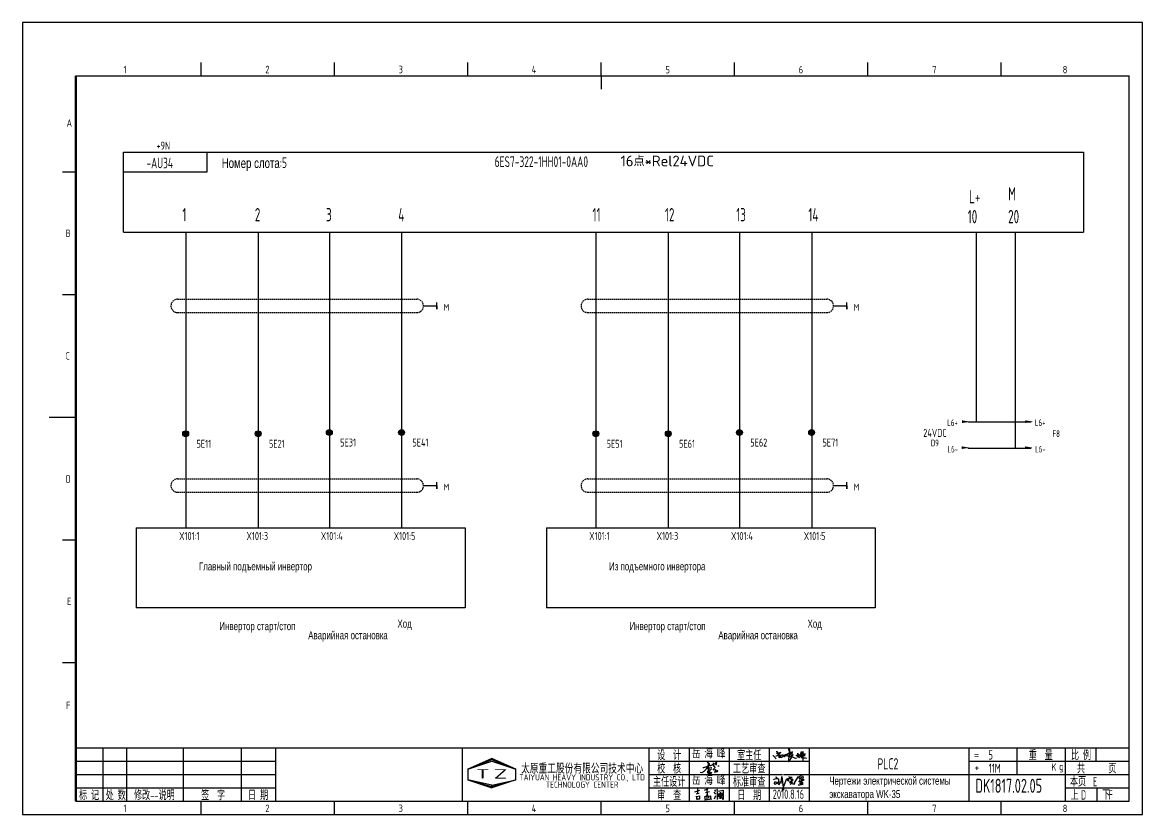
# Model space of a CAD drawing. Extents: x -2005 to 7010, y -1792 to 2924.
# Drawn here: x 2058.1 to 2478.1, y -493.9 to -196.9 of the extents above; entities that cross this region are included whole.
import ezdxf
from ezdxf.enums import TextEntityAlignment as Align

# ---------------------------------------------------------------- set-up
doc = ezdxf.new("R2010")
doc.units = 0
doc.header["$LTSCALE"] = 2
doc.linetypes.add('DASHED2', pattern=[0.375, 0.25, -0.125])
doc.linetypes.add('DIVIDE', pattern=[1.25, 0.5, -0.25, 0, -0.25, 0, -0.25])
doc.layers.get('0').update_dxf_attribs({"linetype": 'CONTINUOUS'})
for name, color, linetype in [('01', 7, 'CONTINUOUS'), ('11', 3, 'CONTINUOUS'), ('CONTINUOUS', 7, 'CONTINUOUS'), ('DASHED', 2, 'DASHED2'), ('DIVIDE', 1, 'DIVIDE')]:
    doc.layers.add(name, color=color, linetype=linetype)
doc.styles.add('ROMAN', font='ROMANC.shx', dxfattribs={"width": 0.7, "height": 0.7})
doc.styles.add('ROMANS', font='romans', dxfattribs={"width": 0.67, "bigfont": 'hzlib'})
doc.styles.get("Standard").update_dxf_attribs({"font": 'isocp.shx', "width": 0.707, "bigfont": 'dfst.shx'})

# ---------------------------------------------------------------- blocks, each defined once
blk = doc.blocks.new('A$C5BE500A0')
for p, q in [((64.4, 48.9), (64.5, 51.6)), ((65.3, 44.3), (64.4, 48.9)), ((64.5, 51.6), (65.9, 52.2)), ((67.1, 48.5), (64.5, 17.9)), ((65.9, 52.2), (66.5, 51.5)), ((66.5, 51.5), (67.1, 48.5)), ((0, 24.1), (1.5, 23.9)), ((1.5, 23.9), (12.6, 10.8)), ((11.6, 21), (13.8, 22.8)), ((13.8, 22.8), (17.9, 23.5)), ((15.3, 41.2), (22.2, 26.1)), ((15.3, 40.1), (15.3, 41.2)), ((15.4, 37.7), (15.3, 40.1)), ((15.4, 32.4), (21, 34.6)), ((15.5, 31.8), (15.4, 32.4)), ((19.1, 30.1), (15.5, 31.8)), ((17.9, 23.5), (26, 24.9)), ((22.2, 26.1), (19.1, 30.1)), ((21, 34.6), (24.5, 35.1)), ((22.6, 18.1), (23.6, 19.3)), ((23.7, 17.3), (22.6, 18.1)), ((23.3, 27.9), (23.1, 27.8)), ((25.3, 29.5), (23.3, 27.9)), ((23.6, 19.3), (25.8, 19.9)), ((24.5, 35.1), (28.2, 35.6)), ((26.1, 16.2), (24.9, 15)), ((26.8, 30.7), (25.3, 29.5)), ((25.8, 19.9), (29.2, 20.8)), ((26, 24.9), (36.8, 26.1)), ((28.4, 20), (26.1, 16.2)), ((29.4, 34), (26.8, 30.7)), ((28.2, 35.6), (30.2, 36.8)), ((29.4, 15.2), (28.2, 15.7)), ((29.5, 22.1), (28.4, 20)), ((29.2, 20.8), (33, 21.4)), ((30.2, 38), (29.4, 34)), ((32.4, 15.1), (29.4, 15.2)), ((30.2, 22.7), (29.5, 22.1)), ((30.2, 36.8), (30.2, 38)), ((31.6, 22.6), (30.2, 22.7)), ((32.8, 22.1), (31.6, 22.6)), ((35, 16.2), (32.4, 15.1)), ((33, 21.4), (32.8, 22.1)), ((37.6, 17.7), (35, 16.2)), ((36.8, 26.1), (40.9, 26)), ((39.7, 20.3), (37.6, 17.7)), ((40.8, 21.6), (39.7, 20.3)), ((40.2, 22.8), (44.3, 25.4)), ((41.7, 24.4), (40.8, 21.6)), ((40.9, 26), (41.7, 24.4)), ((44.3, 25.4), (50.6, 27.7)), ((44.7, 18.7), (49.1, 22.6)), ((49.1, 22.6), (54.4, 27.2)), ((50.6, 27.7), (56.2, 29.3)), ((54.4, 27.2), (59.1, 30.4)), ((56.8, 20.6), (55.9, 19.6)), ((56.2, 29.3), (60.8, 29.6)), ((56.7, 31.7), (57.4, 29.6)), ((57.6, 25), (56.8, 20.6)), ((57.4, 29.6), (57.6, 25)), ((59.1, 30.4), (64.7, 33.7)), ((60.8, 29.6), (62.2, 29.2)), ((66.6, 21), (62.5, 20.6)), ((62.5, 20.6), (75.7, 18.4)), ((64.5, 17.9), (63.3, 8.5)), ((63.3, 8.5), (63.5, 0.1)), ((63.5, 0.1), (64.3, 0)), ((64.3, 0), (67.5, 2.5)), ((64.7, 33.7), (72, 37.3)), ((67.5, 39.5), (65.3, 44.3)), ((69.8, 21.4), (66.6, 21)), ((70.3, 36.3), (67.5, 39.5)), ((67.5, 2.5), (73.8, 13.7)), ((68.3, 28.6), (72.6, 29.4)), ((69.3, 29), (68.3, 28.6)), ((72, 30.5), (69.3, 29)), ((69.9, 34.1), (69.7, 33.3)), ((69.7, 33.3), (71.9, 33.6)), ((76.7, 24.1), (69.8, 21.4)), ((74.6, 36.5), (69.9, 34.1)), ((73.8, 32.8), (70.3, 36.3)), ((71.9, 33.6), (75.3, 34.2)), ((72, 37.3), (77.8, 39)), ((74.8, 31.8), (72, 30.5)), ((72.6, 29.4), (78.2, 30.4)), ((77.7, 30.8), (73.8, 32.8)), ((73.8, 13.7), (77.7, 20)), ((79.7, 39.2), (74.6, 36.5)), ((76.7, 32.6), (74.8, 31.8)), ((75.3, 34.2), (77, 34.5)), ((75.7, 18.4), (81.9, 16.6)), ((77.7, 33.5), (76.7, 32.6)), ((79.9, 25.4), (76.7, 24.1)), ((77, 34.5), (78, 34.1)), ((78, 34.1), (77.7, 33.5)), ((80.1, 30.5), (77.7, 30.8)), ((77.7, 20), (81.2, 25.6)), ((77.8, 39), (79.7, 39.2)), ((78.2, 30.4), (80.1, 30.5)), ((82.1, 26.9), (79.9, 25.4)), ((81.2, 25.6), (82.1, 26.9)), ((81.9, 16.6), (87.3, 14.8)), ((87.3, 14.8), (91.3, 12.9)), ((91.3, 12.9), (94.8, 12.6)), ((94.5, 25.2), (94.9, 23.9)), ((94.8, 12.6), (95.8, 12.8)), ((94.9, 23.9), (95.3, 23)), ((95.3, 23), (95.8, 22.8)), ((95.8, 22.8), (97, 23.3)), ((97, 23.3), (97.8, 25.3)), ((98.5, 23.8), (97.4, 25.9)), ((97.8, 25.3), (100.8, 27)), ((101.1, 23.3), (98.5, 23.8)), ((99, 31.4), (100.1, 32)), ((100.7, 21.1), (99.2, 17.4)), ((99.2, 17.4), (101.9, 20.9)), ((100.1, 32), (101.1, 31.6)), ((102.1, 27.7), (100.7, 21.1)), ((100.8, 27), (103.5, 26.5)), ((101.1, 31.6), (102.1, 30.6)), ((103.3, 23.7), (101.1, 23.3)), ((101.9, 20.9), (103.1, 21.8)), ((102.1, 30.6), (102.1, 27.7)), ((103.1, 21.8), (103.7, 20.1)), ((104.7, 23.9), (103.3, 23.7)), ((103.5, 26.5), (104.5, 25.2)), ((103.7, 20.1), (103.9, 18.5)), ((103.9, 18.5), (105, 16.1)), ((104.2, 28.7), (108.3, 26.3)), ((104.5, 25.2), (104.7, 23.9)), ((105, 16.1), (106.4, 15.7)), ((106.4, 15.7), (107.7, 17.3)), ((107.7, 17.3), (110.9, 22.6)), ((108.3, 26.3), (115.7, 20.2)), ((110.9, 22.6), (113.3, 30.9)), ((111.7, 21.6), (125.7, 23.5)), ((115.4, 22.1), (111.7, 21.6)), ((112.9, 30.9), (112.3, 30.9)), ((117.4, 32.7), (112.9, 30.9)), ((112.9, 26.9), (127.4, 26.5)), ((124.7, 26.6), (112.9, 26.9)), ((113.3, 30.9), (114.4, 35)), ((113.4, 15.2), (124.8, 14.7)), ((114.4, 35), (115.4, 38.4)), ((115.4, 38.4), (118.1, 38.8)), ((122.5, 23.3), (115.4, 22.1)), ((115.7, 20.2), (118.5, 18.9)), ((116.7, 30.8), (120.9, 31.8)), ((122.1, 34.8), (117.4, 32.7)), ((118.1, 38.8), (123.3, 38.3)), ((118.5, 18.9), (120.8, 19.6)), ((120.8, 19.6), (121.1, 20.7)), ((120.9, 31.8), (124.1, 32)), ((121.7, 31.5), (122.2, 1.9)), ((123, 28.1), (121.7, 31.5)), ((124.7, 36.8), (122.1, 34.8)), ((126.4, 24.6), (122.5, 23.3)), ((128.2, 25.5), (123, 28.1)), ((123.3, 38.3), (124.7, 36.8)), ((124.1, 32), (129.1, 31.3)), ((128.1, 26.7), (124.7, 26.6)), ((124.8, 14.7), (132, 14.1)), ((125.7, 23.5), (130.1, 23.8)), ((127.4, 26.5), (126.4, 24.6)), ((130.2, 28.3), (128.1, 26.7)), ((130.5, 24.3), (128.2, 25.5)), ((129.1, 31.3), (130.7, 30.3)), ((130.1, 23.8), (130.5, 24.3)), ((130.7, 30.3), (130.2, 28.3)), ((132, 14.1), (137.3, 13.6))]:
    blk.add_line(p, q)
blk = doc.blocks.new('lf')
for points in [[(409.4, 317.6), (411.9, 317.6), (420.7, 320.5), (429.4, 326.1), (429, 328.4), (426.7, 330.1), (424.2, 331.3), (423.4, 332.6), (424.4, 333.4), (425, 330.7), (425, 327.4), (425, 324.7), (424.8, 321.8), (424.8, 320.3), (424.8, 318.7), (425, 314.7), (425, 313), (424.8, 313)], [(432.1, 320.3), (430.6, 321.6), (450.9, 331.7), (450.9, 332.2)], [(439.5, 330.9), (440, 324.5), (442, 320.7)], [(446.2, 333.8), (448.1, 330.5), (448.1, 326.7), (446.6, 323.8)], [(421.5, 320.1), (421.3, 317.6), (420, 315.1), (418.6, 312.6), (416.7, 310.5), (414.9, 308.5), (411.9, 305.6), (410.1, 304.1), (408, 302.6), (406.1, 302), (403.6, 302.6), (403.6, 303.5), (403.9, 303.5)], [(421.3, 316.2), (424.8, 315.9), (427.1, 316), (429.8, 316), (434.8, 316.8), (436, 316.8)], [(421.9, 314.1), (423.8, 314.1), (425.4, 313.7), (426, 313), (426.9, 312), (427.1, 312), (426.5, 310.5), (426.1, 309.5), (424.2, 306.6), (423.1, 305.4), (422.1, 304.5), (423.2, 303.3), (427.3, 303.1), (429.8, 303.1), (432.3, 302.9), (435.4, 302.7), (433.1, 299.9), (424.6, 299.5), (424, 300.4), (425.6, 303.3), (434.3, 313.5)], [(441.8, 320.7), (443.7, 320.1), (444.9, 317.6), (443.1, 315.5), (439.7, 311.8), (439.8, 310.6), (445.4, 311.2), (447, 310.3), (445.6, 307.4), (453.6, 308), (450.3, 304.7), (447, 303.3), (443.7, 303.1), (442.9, 303.7)], [(453.4, 322.4), (454.9, 322.2), (455.7, 321.8), (456.1, 321.6), (456.3, 321.4)]]:
    blk.add_lwpolyline(points)

msp = doc.modelspace()

# ---------------------------------------------------------------- hatches: boundary and pattern name
at = {"layer": 'CONTINUOUS'}
h = msp.add_hatch(color=1, dxfattribs=at)
edge = h.paths.add_edge_path()
edge.add_arc((2119.28, -351.08), 1.1, 0, 360)
h = msp.add_hatch(color=1, dxfattribs=at)
edge = h.paths.add_edge_path()
edge.add_arc((2146.45, -351.08), 1.1, 0, 360)
h = msp.add_hatch(color=1, dxfattribs=at)
edge = h.paths.add_edge_path()
edge.add_arc((2173.14, -350.59), 1.1, 0, 360)
h = msp.add_hatch(color=1, dxfattribs=at)
edge = h.paths.add_edge_path()
edge.add_arc((2200.2, -350.59), 1.1, 0, 360)
h = msp.add_hatch(color=1, dxfattribs=at)
edge = h.paths.add_edge_path()
edge.add_arc((2273.05, -351.08), 1.1, 0, 360)
h = msp.add_hatch(color=1, dxfattribs=at)
edge = h.paths.add_edge_path()
edge.add_arc((2300.22, -351.08), 1.1, 0, 360)
h = msp.add_hatch(color=1, dxfattribs=at)
edge = h.paths.add_edge_path()
edge.add_arc((2326.9, -350.59), 1.1, 0, 360)
h = msp.add_hatch(color=1, dxfattribs=at)
edge = h.paths.add_edge_path()
edge.add_arc((2353.96, -350.59), 1.1, 0, 360)

# ---------------------------------------------------------------- linework, layer by layer
for p, q in [((2353.05, -478.87), (2413.05, -478.87)), ((2310.19, -485.36), (2312.01, -484.71)), ((2310.71, -486.13), (2311.75, -485.87)), ((2310.71, -486.91), (2310.97, -488.33)), ((2310.84, -487.04), (2311.88, -486.78)), ((2310.97, -485.87), (2310.97, -485.87)), ((2311.2, -484.18), (2311.2, -485.99)), ((2311.88, -486.78), (2311.88, -488.08)), ((2313.75, -484.76), (2314.91, -484.24)), ((2313.75, -484.76), (2313.75, -484.76)), ((2313.82, -487.04), (2314.08, -488.33)), ((2313.95, -487.04), (2316.02, -486.78)), ((2314.14, -485.53), (2315.69, -485.27)), ((2314.91, -486.83), (2314.4, -486.57)), ((2314.91, -484.24), (2314.66, -485.01)), ((2314.66, -485.01), (2314.66, -485.27)), ((2314.66, -485.27), (2314.91, -486.83)), ((2314.73, -487.04), (2314.73, -488.08)), ((2315.24, -486.91), (2315.24, -487.69)), ((2316.02, -486.78), (2316.02, -488.2)), ((2317.33, -485.47), (2317.88, -486.2)), ((2317.51, -484.53), (2317.88, -485.17)), ((2317.51, -488.01), (2318.03, -486.68)), ((2318.33, -484.32), (2318.7, -484.95)), ((2318.57, -485.26), (2318.57, -488.26)), ((2318.88, -486.41), (2318.91, -487.11)), ((2320.58, -486.2), (2318.91, -486.53)), ((2318.91, -487.11), (2320.7, -486.8)), ((2318.94, -486.04), (2320.36, -485.74)), ((2319.03, -485.11), (2320.73, -484.74)), ((2319.33, -486.71), (2319.52, -486.86)), ((2319.73, -485.41), (2319.82, -488.01)), ((2320.15, -486.53), (2319.97, -486.86)), ((2320.7, -486.8), (2320.58, -486.2)), ((2320.73, -484.74), (2320.76, -484.74)), ((2320.76, -484.74), (2320.76, -488.2)), ((2311.88, -488.08), (2310.84, -488.08)), ((2313.76, -488.38), (2316.52, -488.02)), ((2319.47, -487.45), (2319.13, -487.96)), ((2320.15, -487.28), (2320.49, -487.62)), ((2320.76, -488.2), (2320.49, -487.89))]:
    msp.add_line(p, q)
msp.add_lwpolyline([(2095.93, -245.51), (2127.18, -245.51), (2127.18, -253.01), (2095.93, -253.01)], close=True)
at = {"layer": 'CONTINUOUS', "color": 3}
for p, q in [((2478.05, -196.87), (2058.05, -196.87)), ((2058.05, -196.87), (2058.05, -493.87)), ((2478.05, -493.87), (2478.05, -196.87)), ((2058.05, -493.87), (2478.05, -493.87))]:
    msp.add_line(p, q, dxfattribs=at)
at = {"layer": 'CONTINUOUS', "linetype": 'Continuous'}
for p, q in [((2125.05, -216.87), (2125.05, -211.87)), ((2175.05, -216.87), (2175.05, -211.87)), ((2225.05, -216.87), (2225.05, -211.87)), ((2325.05, -216.87), (2325.05, -211.87)), ((2375.05, -216.87), (2375.05, -211.87)), ((2425.05, -216.87), (2425.05, -211.87)), ((2073.05, -252.87), (2078.05, -252.87)), ((2073.05, -298.87), (2078.05, -298.87)), ((2068.05, -344.87), (2078.05, -344.87)), ((2073.05, -390.87), (2078.05, -390.87)), ((2073.05, -436.87), (2078.05, -436.87)), ((2078.05, -468.87), (2473.05, -468.87)), ((2088.33, -488.87), (2088.33, -468.87)), ((2097.16, -488.87), (2097.16, -468.87)), ((2118.39, -468.87), (2118.39, -488.87)), ((2140.05, -468.87), (2140.05, -488.87)), ((2153.05, -488.87), (2153.05, -468.87)), ((2223.05, -488.87), (2223.05, -468.87)), ((2293.05, -488.87), (2293.05, -468.87)), ((2308.05, -468.87), (2308.05, -488.87)), ((2323.05, -468.87), (2323.05, -488.87)), ((2338.05, -468.87), (2338.05, -488.87)), ((2353.05, -468.87), (2353.05, -488.87)), ((2413.05, -488.87), (2413.05, -468.87)), ((2430.95, -468.87), (2430.95, -478.87)), ((2449.05, -468.87), (2449.05, -488.87)), ((2078.05, -473.87), (2153.05, -473.87)), ((2234.05, -472.87), (2225.05, -476.87)), ((2234.05, -473.37), (2225.05, -476.87)), ((2225.05, -476.87), (2234.05, -473.87)), ((2243.05, -476.87), (2234.05, -472.87)), ((2243.05, -476.87), (2234.05, -473.37)), ((2234.05, -473.87), (2243.05, -476.87)), ((2293.05, -473.87), (2343.05, -473.87)), ((2343.05, -473.87), (2353.05, -473.87)), ((2343.05, -473.87), (2353.05, -473.87)), ((2413.05, -473.87), (2473.05, -473.87)), ((2225.05, -476.87), (2225.05, -480.87)), ((2243.05, -480.87), (2243.05, -476.87)), ((2078.05, -478.87), (2153.05, -478.87)), ((2225.05, -480.87), (2234.05, -483.87)), ((2234.05, -482.87), (2225.05, -480.87)), ((2225.05, -480.87), (2234.05, -483.37)), ((2234.05, -483.37), (2243.05, -480.87)), ((2243.05, -480.87), (2234.05, -483.87)), ((2234.05, -482.87), (2243.05, -480.87)), ((2234.05, -483.87), (2234.05, -482.87)), ((2234.05, -483.87), (2234.05, -482.87)), ((2293.05, -478.87), (2343.05, -478.87)), ((2343.38, -478.87), (2353.05, -478.87)), ((2413.05, -478.87), (2473.05, -478.87)), ((2078.05, -483.87), (2153.05, -483.87)), ((2293.05, -483.87), (2343.05, -483.87)), ((2343.05, -483.87), (2353.05, -483.87)), ((2449.05, -483.87), (2473.05, -483.87)), ((2125.05, -493.87), (2125.05, -488.87)), ((2175.05, -493.87), (2175.05, -488.87)), ((2225.05, -493.87), (2225.05, -488.87)), ((2325.05, -493.87), (2325.05, -488.87)), ((2375.05, -493.87), (2375.05, -488.87)), ((2425.05, -493.87), (2425.05, -488.87))]:
    msp.add_line(p, q, dxfattribs=at)
at = {"layer": 'CONTINUOUS'}
for p, q in [((2275.05, -216.87), (2275.05, -211.87)), ((2078.05, -216.87), (2473.05, -216.87)), ((2275.05, -216.87), (2275.05, -221.87)), ((2473.05, -488.87), (2473.05, -216.87)), ((2095.93, -245.51), (2455.93, -245.51)), ((2095.93, -275.51), (2095.93, -245.51)), ((2455.93, -245.51), (2455.93, -275.51)), ((2095.93, -275.51), (2455.93, -275.51)), ((2213.43, -304.41), (2213.43, -301.91)), ((2367.19, -304.41), (2367.19, -301.91)), ((2208.43, -303.16), (2213.43, -303.16)), ((2213.43, -303.16), (2213.43, -304.41)), ((2362.19, -303.16), (2367.19, -303.16)), ((2367.19, -303.16), (2367.19, -304.41)), ((2213.43, -371.79), (2213.43, -369.29)), ((2367.19, -371.79), (2367.19, -369.29)), ((2208.43, -370.54), (2213.43, -370.54)), ((2213.43, -370.54), (2213.43, -371.79)), ((2362.19, -370.54), (2367.19, -370.54)), ((2367.19, -370.54), (2367.19, -371.79)), ((2460.55, -468.87), (2460.55, -473.87)), ((2339.71, -480.85), (2339.97, -480.65)), ((2339.71, -480.85), (2339.97, -480.65)), ((2339.71, -480.85), (2339.97, -480.65)), ((2339.71, -480.85), (2339.97, -480.65)), ((2339.97, -480.65), (2340.33, -480.49)), ((2339.97, -480.65), (2340.33, -480.49)), ((2339.97, -480.65), (2340.33, -480.49)), ((2339.97, -480.65), (2340.33, -480.49)), ((2340.07, -482.07), (2340.17, -481.72)), ((2340.07, -482.07), (2340.17, -481.72)), ((2340.07, -482.07), (2340.17, -481.72)), ((2340.07, -482.07), (2340.17, -481.72)), ((2340.07, -482.38), (2340.07, -482.07)), ((2340.07, -482.38), (2340.07, -482.07)), ((2340.07, -482.38), (2340.07, -482.07)), ((2340.07, -482.38), (2340.07, -482.07)), ((2340.33, -482.63), (2340.07, -482.38)), ((2340.33, -482.63), (2340.07, -482.38)), ((2340.33, -482.63), (2340.07, -482.38)), ((2340.33, -482.63), (2340.07, -482.38)), ((2340.17, -481.72), (2340.22, -481.56)), ((2340.17, -481.72), (2340.22, -481.56)), ((2340.17, -481.72), (2340.22, -481.56)), ((2340.17, -481.72), (2340.22, -481.56)), ((2340.22, -481.56), (2340.43, -481.62)), ((2340.22, -481.56), (2340.43, -481.62)), ((2340.22, -481.56), (2340.43, -481.62)), ((2340.22, -481.56), (2340.43, -481.62)), ((2340.33, -480.49), (2340.68, -480.39)), ((2340.33, -480.49), (2340.68, -480.39)), ((2340.33, -480.49), (2340.68, -480.39)), ((2340.33, -480.49), (2340.68, -480.39)), ((2340.99, -482.07), (2340.33, -482.63)), ((2340.99, -482.07), (2340.33, -482.63)), ((2340.99, -482.07), (2340.33, -482.63)), ((2340.99, -482.07), (2340.33, -482.63)), ((2340.38, -479.68), (2340.73, -479.88)), ((2340.38, -479.68), (2340.73, -479.88)), ((2340.38, -479.68), (2340.73, -479.88)), ((2340.38, -479.68), (2340.73, -479.88)), ((2340.43, -481.62), (2340.79, -481.77)), ((2340.43, -481.62), (2340.79, -481.77)), ((2340.43, -481.62), (2340.79, -481.77)), ((2340.43, -481.62), (2340.79, -481.77)), ((2340.68, -480.39), (2341.19, -480.34)), ((2340.68, -480.39), (2341.19, -480.34)), ((2340.68, -480.39), (2341.19, -480.34)), ((2340.68, -480.39), (2341.19, -480.34)), ((2340.73, -479.88), (2340.79, -480.04)), ((2340.73, -479.88), (2340.79, -480.04)), ((2340.73, -479.88), (2340.79, -480.04)), ((2340.73, -479.88), (2340.79, -480.04)), ((2340.79, -480.04), (2340.79, -480.34)), ((2340.79, -480.04), (2340.79, -480.34)), ((2340.79, -480.04), (2340.79, -480.34)), ((2340.79, -480.04), (2340.79, -480.34)), ((2340.79, -481.77), (2341.14, -482.13)), ((2340.79, -481.77), (2341.14, -482.13)), ((2340.79, -481.77), (2341.14, -482.13)), ((2340.79, -481.77), (2341.14, -482.13)), ((2341.3, -481.82), (2340.99, -482.07)), ((2341.3, -481.82), (2340.99, -482.07)), ((2341.3, -481.82), (2340.99, -482.07)), ((2341.3, -481.82), (2340.99, -482.07)), ((2341.14, -482.13), (2341.45, -482.38)), ((2341.14, -482.13), (2341.45, -482.38)), ((2341.14, -482.13), (2341.45, -482.38)), ((2341.14, -482.13), (2341.45, -482.38)), ((2341.19, -480.34), (2341.6, -480.44)), ((2341.19, -480.34), (2341.6, -480.44)), ((2341.19, -480.34), (2341.6, -480.44)), ((2341.19, -480.34), (2341.6, -480.44)), ((2341.5, -481.41), (2341.3, -481.82)), ((2341.5, -481.41), (2341.3, -481.82)), ((2341.5, -481.41), (2341.3, -481.82)), ((2341.5, -481.41), (2341.3, -481.82)), ((2341.45, -482.38), (2341.6, -482.48)), ((2341.45, -482.38), (2341.6, -482.48)), ((2341.45, -482.38), (2341.6, -482.48)), ((2341.45, -482.38), (2341.6, -482.48)), ((2341.6, -481.05), (2341.5, -481.41)), ((2341.6, -481.05), (2341.5, -481.41)), ((2341.6, -481.05), (2341.5, -481.41)), ((2341.6, -481.05), (2341.5, -481.41)), ((2341.6, -480.44), (2341.6, -480.65)), ((2341.6, -480.44), (2341.6, -480.65)), ((2341.6, -480.44), (2341.6, -480.65)), ((2341.6, -480.44), (2341.6, -480.65)), ((2341.6, -480.65), (2341.6, -481.05)), ((2341.6, -480.65), (2341.6, -481.05)), ((2341.6, -480.65), (2341.6, -481.05)), ((2341.6, -480.65), (2341.6, -481.05)), ((2341.6, -482.48), (2341.91, -482.58)), ((2341.6, -482.48), (2341.91, -482.58)), ((2341.6, -482.48), (2341.91, -482.58)), ((2341.6, -482.48), (2341.91, -482.58)), ((2341.91, -481.97), (2342.06, -481.72)), ((2341.91, -481.97), (2342.06, -481.72)), ((2341.91, -481.97), (2342.06, -481.72)), ((2341.91, -481.97), (2342.06, -481.72)), ((2341.91, -482.58), (2341.91, -481.97)), ((2341.91, -482.58), (2341.91, -481.97)), ((2341.91, -482.58), (2341.91, -481.97)), ((2341.91, -482.58), (2341.91, -481.97)), ((2342.06, -481.72), (2342.27, -481.51)), ((2342.06, -481.72), (2342.27, -481.51)), ((2342.06, -481.72), (2342.27, -481.51)), ((2342.06, -481.72), (2342.27, -481.51)), ((2342.27, -481.51), (2342.32, -481.62)), ((2342.27, -481.51), (2342.32, -481.62)), ((2342.27, -481.51), (2342.32, -481.62)), ((2342.27, -481.51), (2342.32, -481.62)), ((2342.32, -481.62), (2342.47, -481.97)), ((2342.32, -481.62), (2342.47, -481.97)), ((2342.32, -481.62), (2342.47, -481.97)), ((2342.32, -481.62), (2342.47, -481.97)), ((2342.47, -481.97), (2342.47, -482.07)), ((2342.47, -481.97), (2342.47, -482.07)), ((2342.47, -481.97), (2342.47, -482.07)), ((2342.47, -481.97), (2342.47, -482.07)), ((2342.47, -482.07), (2342.52, -482.18)), ((2342.47, -482.07), (2342.52, -482.18)), ((2342.47, -482.07), (2342.52, -482.18)), ((2342.47, -482.07), (2342.52, -482.18)), ((2342.52, -482.18), (2342.78, -479.53)), ((2342.52, -482.18), (2342.78, -479.53)), ((2342.52, -482.18), (2342.78, -479.53)), ((2342.52, -482.18), (2342.78, -479.53)), ((2342.78, -479.53), (2343.39, -484.72)), ((2342.78, -479.53), (2343.39, -484.72)), ((2342.78, -479.53), (2343.39, -484.72)), ((2342.78, -479.53), (2343.39, -484.72)), ((2342.93, -484.78), (2344.72, -480.36)), ((2342.93, -484.78), (2344.72, -480.36)), ((2342.93, -484.78), (2344.72, -480.36)), ((2342.93, -484.78), (2344.72, -480.36)), ((2344.76, -480.44), (2344.87, -480.92)), ((2344.76, -480.44), (2344.87, -480.92)), ((2344.76, -480.44), (2344.87, -480.92)), ((2344.76, -480.44), (2344.87, -480.92)), ((2344.87, -480.44), (2345.02, -480.33)), ((2344.87, -480.44), (2345.02, -480.33)), ((2344.87, -480.44), (2345.02, -480.33)), ((2344.87, -480.44), (2345.02, -480.33)), ((2344.98, -481.25), (2344.87, -480.44)), ((2344.98, -481.25), (2344.87, -480.44)), ((2344.98, -481.25), (2344.87, -480.44)), ((2344.98, -481.25), (2344.87, -480.44)), ((2344.87, -480.92), (2344.98, -481.25)), ((2344.87, -480.92), (2344.98, -481.25)), ((2344.87, -480.92), (2344.98, -481.25)), ((2344.87, -480.92), (2344.98, -481.25)), ((2345.02, -480.33), (2345.17, -480.33)), ((2345.02, -480.33), (2345.17, -480.33)), ((2345.02, -480.33), (2345.17, -480.33)), ((2345.02, -480.33), (2345.17, -480.33)), ((2345.09, -481.03), (2345.13, -480.77)), ((2345.09, -481.03), (2345.13, -480.77)), ((2345.09, -481.03), (2345.13, -480.77)), ((2345.09, -481.03), (2345.13, -480.77)), ((2345.13, -481.28), (2345.09, -481.03)), ((2345.13, -481.28), (2345.09, -481.03)), ((2345.13, -481.28), (2345.09, -481.03)), ((2345.13, -481.28), (2345.09, -481.03)), ((2345.13, -480.77), (2345.2, -480.59)), ((2345.13, -480.77), (2345.2, -480.59)), ((2345.13, -480.77), (2345.2, -480.59)), ((2345.13, -480.77), (2345.2, -480.59)), ((2345.24, -481.36), (2345.13, -481.28)), ((2345.24, -481.36), (2345.13, -481.28)), ((2345.24, -481.36), (2345.13, -481.28)), ((2345.24, -481.36), (2345.13, -481.28)), ((2345.17, -480.33), (2345.31, -480.66)), ((2345.17, -480.33), (2345.31, -480.66)), ((2345.17, -480.33), (2345.31, -480.66)), ((2345.17, -480.33), (2345.31, -480.66)), ((2345.2, -480.59), (2345.46, -480.4)), ((2345.2, -480.59), (2345.46, -480.4)), ((2345.2, -480.59), (2345.46, -480.4)), ((2345.2, -480.59), (2345.46, -480.4)), ((2345.31, -481.03), (2345.24, -481.36)), ((2345.31, -481.03), (2345.24, -481.36)), ((2345.31, -481.03), (2345.24, -481.36)), ((2345.31, -481.03), (2345.24, -481.36)), ((2345.31, -480.66), (2345.31, -481.03)), ((2345.31, -480.66), (2345.31, -481.03)), ((2345.31, -480.66), (2345.31, -481.03)), ((2345.31, -480.66), (2345.31, -481.03)), ((2345.42, -479.67), (2346.56, -480.95)), ((2345.61, -479.89), (2345.42, -479.67)), ((2345.42, -479.67), (2346.56, -480.95)), ((2345.61, -479.89), (2345.42, -479.67)), ((2345.42, -479.67), (2346.56, -480.95)), ((2345.61, -479.89), (2345.42, -479.67)), ((2345.42, -479.67), (2346.56, -480.95)), ((2345.61, -479.89), (2345.42, -479.67)), ((2345.46, -480.4), (2345.87, -480.22)), ((2345.46, -480.4), (2345.87, -480.22)), ((2345.46, -480.4), (2345.87, -480.22)), ((2345.46, -480.4), (2345.87, -480.22)), ((2346.71, -479.96), (2345.61, -479.89)), ((2346.71, -479.96), (2345.61, -479.89)), ((2346.71, -479.96), (2345.61, -479.89)), ((2346.71, -479.96), (2345.61, -479.89)), ((2345.94, -481.61), (2345.72, -481.83)), ((2345.94, -481.61), (2345.72, -481.83)), ((2345.94, -481.61), (2345.72, -481.83)), ((2345.94, -481.61), (2345.72, -481.83)), ((2345.72, -481.83), (2345.83, -481.8)), ((2345.72, -481.83), (2345.83, -481.8)), ((2345.72, -481.83), (2345.83, -481.8)), ((2345.72, -481.83), (2345.83, -481.8)), ((2345.83, -481.8), (2346.53, -481.58)), ((2345.83, -481.8), (2346.53, -481.58)), ((2345.83, -481.8), (2346.53, -481.58)), ((2345.83, -481.8), (2346.53, -481.58)), ((2345.87, -480.22), (2346.38, -480.07)), ((2345.87, -480.22), (2346.38, -480.07)), ((2345.87, -480.22), (2346.38, -480.07)), ((2345.87, -480.22), (2346.38, -480.07)), ((2345.9, -482.6), (2346.49, -481.91)), ((2345.9, -482.6), (2346.49, -481.91)), ((2345.9, -482.6), (2346.49, -481.91)), ((2345.9, -482.6), (2346.49, -481.91)), ((2346.34, -482.05), (2345.9, -482.6)), ((2346.34, -482.05), (2345.9, -482.6)), ((2346.34, -482.05), (2345.9, -482.6)), ((2346.34, -482.05), (2345.9, -482.6)), ((2346.23, -481.32), (2345.94, -481.61)), ((2346.23, -481.32), (2345.94, -481.61)), ((2346.23, -481.32), (2345.94, -481.61)), ((2346.23, -481.32), (2345.94, -481.61)), ((2346.67, -480.77), (2346.23, -481.32)), ((2346.67, -480.77), (2346.23, -481.32)), ((2346.67, -480.77), (2346.23, -481.32)), ((2346.67, -480.77), (2346.23, -481.32)), ((2346.71, -481.61), (2346.34, -482.05)), ((2346.71, -481.61), (2346.34, -482.05)), ((2346.71, -481.61), (2346.34, -482.05)), ((2346.71, -481.61), (2346.34, -482.05)), ((2346.38, -480.07), (2346.71, -479.96)), ((2346.38, -480.07), (2346.71, -479.96)), ((2346.38, -480.07), (2346.71, -479.96)), ((2346.38, -480.07), (2346.71, -479.96)), ((2346.49, -481.91), (2346.56, -481.91)), ((2346.49, -481.91), (2346.56, -481.91)), ((2346.49, -481.91), (2346.56, -481.91)), ((2346.49, -481.91), (2346.56, -481.91)), ((2346.53, -481.58), (2346.67, -481.61)), ((2346.53, -481.58), (2346.67, -481.61)), ((2346.53, -481.58), (2346.67, -481.61)), ((2346.53, -481.58), (2346.67, -481.61)), ((2346.56, -480.95), (2346.89, -481.21)), ((2346.56, -480.95), (2346.89, -481.21)), ((2346.56, -480.95), (2346.89, -481.21)), ((2346.56, -480.95), (2346.89, -481.21)), ((2346.56, -481.91), (2346.67, -482.16)), ((2346.56, -481.91), (2346.67, -482.16)), ((2346.56, -481.91), (2346.67, -482.16)), ((2346.56, -481.91), (2346.67, -482.16)), ((2346.93, -480.7), (2346.67, -480.77)), ((2346.93, -480.7), (2346.67, -480.77)), ((2346.93, -480.7), (2346.67, -480.77)), ((2346.93, -480.7), (2346.67, -480.77)), ((2346.67, -481.61), (2346.71, -481.61)), ((2346.67, -481.61), (2346.71, -481.61)), ((2346.67, -481.61), (2346.71, -481.61)), ((2346.67, -481.61), (2346.71, -481.61)), ((2346.67, -482.16), (2346.86, -482.31)), ((2346.67, -482.16), (2346.86, -482.31)), ((2346.67, -482.16), (2346.86, -482.31)), ((2346.67, -482.16), (2346.86, -482.31)), ((2346.86, -482.31), (2347.63, -482.38)), ((2346.86, -482.31), (2347.63, -482.38)), ((2346.86, -482.31), (2347.63, -482.38)), ((2346.86, -482.31), (2347.63, -482.38)), ((2346.89, -481.21), (2347.04, -480.95)), ((2346.89, -481.21), (2347.04, -480.95)), ((2346.89, -481.21), (2347.04, -480.95)), ((2346.89, -481.21), (2347.04, -480.95)), ((2347.04, -480.95), (2346.93, -480.7)), ((2347.04, -480.95), (2346.93, -480.7)), ((2347.04, -480.95), (2346.93, -480.7)), ((2347.04, -480.95), (2346.93, -480.7)), ((2347.58, -481.97), (2349.09, -479.59)), ((2347.58, -481.97), (2349.09, -479.59)), ((2347.58, -481.97), (2349.09, -479.59)), ((2347.58, -481.97), (2349.09, -479.59)), ((2347.64, -482.38), (2347.58, -481.97)), ((2347.64, -482.38), (2347.58, -481.97)), ((2347.64, -482.38), (2347.58, -481.97)), ((2347.64, -482.38), (2347.58, -481.97)), ((2348.91, -482.89), (2350.77, -482.5)), ((2348.91, -482.89), (2350.77, -482.5)), ((2348.91, -482.89), (2350.77, -482.5)), ((2348.91, -482.89), (2350.77, -482.5)), ((2350.25, -482.59), (2348.91, -482.89)), ((2350.25, -482.59), (2348.91, -482.89)), ((2350.25, -482.59), (2348.91, -482.89)), ((2350.25, -482.59), (2348.91, -482.89)), ((2349.08, -479.66), (2349.21, -480.08)), ((2349.08, -479.66), (2349.21, -480.08)), ((2349.08, -479.66), (2349.21, -480.08)), ((2349.08, -479.66), (2349.21, -480.08)), ((2349.17, -479.92), (2349.53, -479.49)), ((2349.17, -479.92), (2349.53, -479.49)), ((2349.17, -479.92), (2349.53, -479.49)), ((2349.17, -479.92), (2349.53, -479.49)), ((2349.37, -481.19), (2349.17, -481.48)), ((2349.37, -481.19), (2349.17, -481.48)), ((2349.37, -481.19), (2349.17, -481.48)), ((2349.37, -481.19), (2349.17, -481.48)), ((2349.17, -481.48), (2349.27, -481.55)), ((2349.17, -481.48), (2349.27, -481.55)), ((2349.17, -481.48), (2349.27, -481.55)), ((2349.17, -481.48), (2349.27, -481.55)), ((2349.21, -480.08), (2349.44, -480.34)), ((2349.21, -480.08), (2349.44, -480.34)), ((2349.21, -480.08), (2349.44, -480.34)), ((2349.21, -480.08), (2349.44, -480.34)), ((2349.27, -481.55), (2349.63, -481.48)), ((2349.27, -481.55), (2349.63, -481.48)), ((2349.27, -481.55), (2349.63, -481.48)), ((2349.27, -481.55), (2349.63, -481.48)), ((2349.53, -480.86), (2349.37, -481.19)), ((2349.53, -480.86), (2349.37, -481.19)), ((2349.53, -480.86), (2349.37, -481.19)), ((2349.53, -480.86), (2349.37, -481.19)), ((2349.44, -480.34), (2349.57, -480.38)), ((2349.44, -480.34), (2349.57, -480.38)), ((2349.44, -480.34), (2349.57, -480.38)), ((2349.44, -480.34), (2349.57, -480.38)), ((2349.53, -479.49), (2349.83, -479.4)), ((2349.53, -479.49), (2349.83, -479.4)), ((2349.53, -479.49), (2349.83, -479.4)), ((2349.53, -479.49), (2349.83, -479.4)), ((2349.63, -480.73), (2349.53, -480.86)), ((2349.63, -480.73), (2349.53, -480.86)), ((2349.63, -480.73), (2349.53, -480.86)), ((2349.63, -480.73), (2349.53, -480.86)), ((2349.6, -482.23), (2349.83, -481.94)), ((2349.6, -482.23), (2349.83, -481.94)), ((2349.6, -482.23), (2349.83, -481.94)), ((2349.6, -482.23), (2349.83, -481.94)), ((2350.12, -482.46), (2349.6, -482.23)), ((2350.12, -482.46), (2349.6, -482.23)), ((2350.12, -482.46), (2349.6, -482.23)), ((2350.12, -482.46), (2349.6, -482.23)), ((2349.63, -481.48), (2350.15, -481.22)), ((2349.63, -481.48), (2350.15, -481.22)), ((2349.63, -481.48), (2350.15, -481.22)), ((2349.63, -481.48), (2350.15, -481.22)), ((2349.76, -480.34), (2349.83, -480.11)), ((2349.76, -480.34), (2349.83, -480.11)), ((2349.76, -480.34), (2349.83, -480.11)), ((2349.76, -480.34), (2349.83, -480.11)), ((2349.96, -480.57), (2349.76, -480.34)), ((2349.96, -480.57), (2349.76, -480.34)), ((2349.96, -480.57), (2349.76, -480.34)), ((2349.96, -480.57), (2349.76, -480.34)), ((2349.83, -479.4), (2350.22, -479.3)), ((2349.83, -479.4), (2350.22, -479.3)), ((2349.83, -479.4), (2350.22, -479.3)), ((2349.83, -479.4), (2350.22, -479.3)), ((2349.83, -480.11), (2350.02, -479.95)), ((2349.83, -480.11), (2350.02, -479.95)), ((2349.83, -480.11), (2350.02, -479.95)), ((2349.83, -480.11), (2350.02, -479.95)), ((2349.83, -481.94), (2350.32, -481.75)), ((2349.83, -481.94), (2350.32, -481.75)), ((2349.83, -481.94), (2350.32, -481.75)), ((2349.83, -481.94), (2350.32, -481.75)), ((2350.38, -480.54), (2349.96, -480.57)), ((2350.38, -480.54), (2349.96, -480.57)), ((2350.38, -480.54), (2349.96, -480.57)), ((2350.38, -480.54), (2349.96, -480.57)), ((2350.02, -479.95), (2350.28, -479.89)), ((2350.02, -479.95), (2350.28, -479.89)), ((2350.02, -479.95), (2350.28, -479.89)), ((2350.02, -479.95), (2350.28, -479.89)), ((2350.15, -482.01), (2350.12, -482.46)), ((2350.15, -482.01), (2350.12, -482.46)), ((2350.15, -482.01), (2350.12, -482.46)), ((2350.15, -482.01), (2350.12, -482.46)), ((2350.15, -480.67), (2350.19, -481.03)), ((2351.13, -480.86), (2350.15, -480.67)), ((2350.15, -480.67), (2350.19, -481.03)), ((2351.13, -480.86), (2350.15, -480.67)), ((2350.15, -480.67), (2350.19, -481.03)), ((2351.13, -480.86), (2350.15, -480.67)), ((2350.15, -480.67), (2350.19, -481.03)), ((2351.13, -480.86), (2350.15, -480.67)), ((2350.15, -481.22), (2350.61, -481.03)), ((2350.19, -481.03), (2350.15, -481.52)), ((2350.15, -481.22), (2350.61, -481.03)), ((2350.19, -481.03), (2350.15, -481.52)), ((2350.15, -481.22), (2350.61, -481.03)), ((2350.19, -481.03), (2350.15, -481.52)), ((2350.15, -481.22), (2350.61, -481.03)), ((2350.19, -481.03), (2350.15, -481.52)), ((2350.15, -481.52), (2350.15, -482.01)), ((2350.15, -481.52), (2350.15, -482.01)), ((2350.15, -481.52), (2350.15, -482.01)), ((2350.15, -481.52), (2350.15, -482.01)), ((2350.48, -482.37), (2350.25, -482.59)), ((2350.48, -482.37), (2350.25, -482.59)), ((2350.48, -482.37), (2350.25, -482.59)), ((2350.48, -482.37), (2350.25, -482.59)), ((2350.28, -479.89), (2350.38, -479.85)), ((2350.28, -479.89), (2350.38, -479.85)), ((2350.28, -479.89), (2350.38, -479.85)), ((2350.28, -479.89), (2350.38, -479.85)), ((2350.32, -481.75), (2350.51, -481.88)), ((2350.32, -481.75), (2350.51, -481.88)), ((2350.32, -481.75), (2350.51, -481.88)), ((2350.32, -481.75), (2350.51, -481.88)), ((2350.64, -480.28), (2350.38, -480.54)), ((2350.64, -480.28), (2350.38, -480.54)), ((2350.64, -480.28), (2350.38, -480.54)), ((2350.64, -480.28), (2350.38, -480.54)), ((2350.48, -479.3), (2350.71, -479.43)), ((2350.48, -479.3), (2350.71, -479.43)), ((2350.48, -479.3), (2350.71, -479.43)), ((2350.48, -479.3), (2350.71, -479.43)), ((2350.51, -481.88), (2350.48, -482.37)), ((2350.51, -481.88), (2350.48, -482.37)), ((2350.51, -481.88), (2350.48, -482.37)), ((2350.51, -481.88), (2350.48, -482.37)), ((2350.61, -481.03), (2351.13, -480.86)), ((2350.61, -481.03), (2351.13, -480.86)), ((2350.61, -481.03), (2351.13, -480.86)), ((2350.61, -481.03), (2351.13, -480.86)), ((2350.74, -479.82), (2350.64, -480.28)), ((2350.74, -479.82), (2350.64, -480.28)), ((2350.74, -479.82), (2350.64, -480.28)), ((2350.74, -479.82), (2350.64, -480.28)), ((2350.71, -479.43), (2350.74, -479.82)), ((2350.71, -479.43), (2350.74, -479.82)), ((2350.71, -479.43), (2350.74, -479.82)), ((2350.71, -479.43), (2350.74, -479.82)), ((2461.05, -488.87), (2461.05, -483.87)), ((2078.05, -488.87), (2473.05, -488.87)), ((2275.05, -493.87), (2275.05, -488.87)), ((2293.05, -488.87), (2353.05, -488.87))]:
    msp.add_line(p, q, dxfattribs=at)
at = {"layer": 'CONTINUOUS', "lineweight": 50}
msp.add_line((2078.05, -216.87), (2078.05, -488.87), dxfattribs=at)
at = {"layer": 'CONTINUOUS', "color": 1}
for p, q in [((2119.28, -275.51), (2119.28, -386.4)), ((2146.45, -275.51), (2146.45, -386.4)), ((2173.17, -275.51), (2173.17, -386.4)), ((2200.23, -275.51), (2200.23, -386.4)), ((2273.05, -275.51), (2273.05, -386.4)), ((2300.22, -275.51), (2300.22, -386.4)), ((2326.93, -275.51), (2326.93, -386.4)), ((2353.99, -275.51), (2353.99, -386.4)), ((2100.75, -386.4), (2100.75, -416.4)), ((2100.75, -386.4), (2224.06, -386.4)), ((2224.06, -386.4), (2224.06, -416.4)), ((2254.51, -386.4), (2377.83, -386.4)), ((2254.51, -386.4), (2254.51, -416.4)), ((2377.83, -386.4), (2377.83, -416.4)), ((2224.06, -416.4), (2100.75, -416.4)), ((2377.83, -416.4), (2254.51, -416.4))]:
    msp.add_line(p, q, dxfattribs=at)
at = {"layer": 'CONTINUOUS', "color": 1, "linetype": 'Continuous', "ltscale": 2}
for p, q in [((2415.61, -275.51), (2415.61, -346.9)), ((2430.24, -275.51), (2430.24, -356.69))]:
    msp.add_line(p, q, dxfattribs=at)
at = {"layer": 'CONTINUOUS', "color": 6}
for p, q in [((2412.56, -346.57), (2436.33, -346.57)), ((2412.56, -356.48), (2436.33, -356.48))]:
    msp.add_line(p, q, dxfattribs=at)
at = {"layer": 'CONTINUOUS', "color": 1}
for centre in [(2119.28, -351.08), (2146.45, -351.08), (2173.14, -350.59), (2200.2, -350.59), (2273.05, -351.08), (2300.22, -351.08), (2326.9, -350.59), (2353.96, -350.59)]:
    msp.add_circle(centre, 1.1, dxfattribs=at)
at = {"layer": 'DASHED'}
for p, q in [((2116.24, -300.66), (2205.93, -300.66)), ((2270.01, -300.66), (2359.69, -300.66)), ((2116.24, -305.66), (2205.93, -305.66)), ((2270.01, -305.66), (2359.69, -305.66)), ((2116.24, -368.04), (2205.93, -368.04)), ((2270.01, -368.04), (2359.69, -368.04)), ((2116.24, -373.04), (2205.93, -373.04)), ((2270.01, -373.04), (2359.69, -373.04))]:
    msp.add_line(p, q, dxfattribs=at)
for centre, start, end in [((2116.24, -303.16), 90, 270), ((2205.93, -303.16), 270, 90), ((2270.01, -303.16), 90, 270), ((2359.69, -303.16), 270, 90), ((2116.24, -370.54), 90, 270), ((2205.93, -370.54), 270, 90), ((2270.01, -370.54), 90, 270), ((2359.69, -370.54), 270, 90)]:
    msp.add_arc(centre, 2.5, start, end, dxfattribs=at)
at = {"layer": 'DIVIDE', "color": 6}
for points in [[(2410.39, -346.07), (2410.39, -347.07), (2413.39, -346.57)], [(2434.08, -346.07), (2434.08, -347.07), (2437.08, -346.57)], [(2410.21, -355.81), (2410.21, -356.81), (2413.21, -356.31)], [(2433.9, -355.81), (2433.9, -356.81), (2436.9, -356.31)]]:
    msp.add_solid(points, dxfattribs=at)

# ---------------------------------------------------------------- block references
for name, p, xscale, yscale, zscale in [('A$C5BE500A0', (2339.46, -473.92), 0.09216000000219537, 0.09215999999923952, 0.09216000000000003), ('lf', (2260.78, -516.82), 0.1280000000006112, 0.1279999999999291, 0.128)]:
    msp.add_blockref(name, p, dxfattribs=dict(xscale=xscale, yscale=yscale, zscale=zscale))

# ---------------------------------------------------------------- texts
at = {"color": 1, "linetype": 'ByBlock', "ltscale": 2, "width": 0.67}
msp.add_text('+9N', height=3, dxfattribs=at).set_placement((2108.33, -244.58))
at = {"color": 1, "width": 0.707}
msp.add_text('PLC2', height=4.2, dxfattribs=at).set_placement((2378.63, -476.93))
at = {"char_height": 3.5, "attachment_point": 1}
for s, insert, width in [('岳 海 峰', (2309.08, -469.24), 12.9495), ('岳 海 峰', (2309.08, -479.24), 12.9495), ('2010.8.16', (2339.38, -484.48), 12.1142)]:
    msp.add_mtext(s, dxfattribs=dict(at, insert=insert, width=width))
at = {"layer": '01', "linetype": 'DASHED2', "ltscale": 2, "char_height": 3, "attachment_point": 1}
for s, insert, width in [('{\\fArial|b0|i0|c204|p34;\\C1;Главный подъемный инвертор}', (2124.25, -399.3), 41.7427), ('{\\fArial|b0|i0|c204|p34;\\C1;Из подъемного инвертора}', (2278.02, -399.3), 41.7427), ('{\\fArial|b0|i0|c204|p34;\\C1;Инвертор старт/стоп}', (2131.91, -421.73), 41.7427), ('{\\fArial|b0|i0|c204|p34;\\C1;Ход}', (2198.67, -420.81), 41.7427), ('{\\fArial|b0|i0|c204|p34;\\C1;Инвертор старт/стоп}', (2285.68, -421.73), 41.7427), ('{\\fArial|b0|i0|c204|p34;\\C1;Ход}', (2352.44, -420.81), 41.7427), ('{\\fArial|b0|i0|c204|p34;\\C1;Аварийная остановка}', (2165.22, -425.15), 41.7427), ('{\\fArial|b0|i0|c204|p34;\\C1;Аварийная остановка}', (2318.98, -425.15), 41.7427), ('{\\fArial|b0|i0|c204|p34;Чертежи электрической системы экскаватора \\fArial|b0|i0|c0|p34;WK-35}', (2360.57, -479.68), 50.6186)]:
    msp.add_mtext(s, dxfattribs=dict(at, insert=insert, width=width))
at = {"layer": '11', "width": 0.707}
msp.add_text('DK1817.02.05', height=5.25, dxfattribs=at).set_placement((2415.33, -485.7))
at = {"layer": 'CONTINUOUS', "linetype": 'Continuous', "style": 'ROMAN'}
for s, height, width, p in [('1', 2.8, 0.7, (2095.98, -215.93)), ('2', 2.8, 0.7, (2149.14, -215.93)), ('3', 2.8, 0.7, (2199.11, -215.93)), ('4', 2.8, 0.7, (2249.01, -215.93)), ('5', 2.8, 0.7, (2299.15, -215.97)), ('6', 2.8, 0.7, (2349.13, -215.97)), ('7', 2.8, 0.7, (2399.16, -215.97)), ('8', 2.8, 0.7, (2448.11, -215.97)), ('A', 2.8, 0.7, (2074.62, -236.02)), ('B', 2.8, 0.7, (2074.23, -277.34)), ('C', 2.8, 0.7, (2074.23, -323.28)), ('D', 2.8, 0.7, (2074.23, -369.45)), ('E', 2.8, 0.7, (2074.79, -415.34)), ('F', 2.8, 0.7, (2074.43, -454.34)), ('T', 3.5, 1.8, (2228.05, -480.37)), ('Z', 3.5, 1.8, (2234.75, -480.37)), ('K', 2.8, 0.7, (2443.89, -477.48)), ('g', 2.8, 0.7, (2446.72, -477.22)), ('1', 2.8, 0.7, (2095.98, -492.93)), ('2', 2.8, 0.7, (2149.14, -492.93)), ('3', 2.8, 0.7, (2199.11, -492.93)), ('4', 2.8, 0.7, (2249.01, -492.93)), ('5', 2.8, 0.7, (2299.15, -492.97)), ('6', 2.8, 0.7, (2349.13, -492.97)), ('7', 2.8, 0.7, (2399.16, -492.97)), ('8', 2.8, 0.7, (2448.11, -492.97))]:
    msp.add_text(s, height=height, dxfattribs=dict(at, width=width)).set_placement(p)
at = {"layer": 'CONTINUOUS', "color": 1}
for s, height, width, p in [('-AU34', 4, 0.707, (2104.59, -251.56)), ('L+', 5, 0.67, (2413, -264.74)), ('M', 5, 0.67, (2427.64, -263.64)), ('1', 5, 0.67, (2118.03, -271.47)), ('2', 5, 0.67, (2145.2, -271.47)), ('3', 5, 0.67, (2171.92, -271.47)), ('4', 5, 0.67, (2198.98, -271.47)), ('11', 5, 0.67, (2271.8, -271.47)), ('12', 5, 0.67, (2298.97, -271.47)), ('13', 5, 0.67, (2325.68, -271.47)), ('14', 5, 0.67, (2352.74, -271.47)), ('10', 5, 0.67, (2412.48, -272.19)), ('20', 5, 0.67, (2427.64, -272.19)), ('5E11', 3, 0.67, (2123.33, -356.36)), ('5E21', 3, 0.67, (2150.5, -356.36)), ('5E31', 3, 0.67, (2177.22, -355.89)), ('5E41', 3, 0.67, (2204.28, -355.89)), ('5E51', 3, 0.67, (2277.1, -356.36)), ('5E61', 3, 0.67, (2304.27, -356.36)), ('5E62', 3, 0.67, (2330.98, -355.89)), ('5E71', 3, 0.67, (2358.04, -355.89)), ('X101:1', 3, 0.67, (2116.82, -390.93)), ('X101:3', 3, 0.67, (2142.09, -390.93)), ('X101:4', 3, 0.67, (2169.97, -390.93)), ('X101:5', 3, 0.67, (2197.27, -390.93)), ('X101:1', 3, 0.67, (2270.58, -390.93)), ('X101:3', 3, 0.67, (2295.86, -390.93)), ('X101:4', 3, 0.67, (2323.74, -390.93)), ('X101:5', 3, 0.67, (2351.03, -390.93)), ('5', 3.5, 0.67, (2420.26, -473.25)), ('11M', 3.5, 0.67, (2420.37, -478.26)), ('E', 3.5, 0.67, (2459.42, -483.25)), ('D', 3.5, 0.67, (2454.92, -488.25)), ('F', 3.5, 0.67, (2465.3, -488.25))]:
    msp.add_text(s, height=height, dxfattribs=dict(at, width=width)).set_placement(p)
at = {"layer": 'CONTINUOUS', "color": 0}
for s, width, p, p2 in [('6ES7-322-1HH01-0AA0', 0.65052, (2235.13, -251.08), (2270.13, -251.08)), ('16点*Rel24VDC', 1.023392, (2282.31, -250.82), (2317.31, -250.82))]:
    msp.add_text(s, height=4, dxfattribs=dict(at, width=width)).set_placement(p, p2, align=Align.FIT)
at = {"layer": 'CONTINUOUS', "style": 'ROMANS', "width": 0.67}
for p in [(2216, -304.94), (2369.76, -304.94), (2216, -372.32), (2369.76, -372.32)]:
    msp.add_text('M', height=2.5, dxfattribs=at).set_placement(p)
at = {"layer": 'CONTINUOUS', "color": 6, "width": 0.67}
for s, height, p in [('L6+', 2.5, (2404.83, -348.19)), ('L6+', 2.5, (2437.69, -348.19)), ('24VDC', 3, (2395.83, -352.26)), ('F8', 2.5, (2444.31, -352.31)), ('D9', 2.5, (2398.68, -355.77)), ('L6-', 2.5, (2404.92, -358.12)), ('L6-', 2.5, (2437.78, -358.12))]:
    msp.add_text(s, height=height, dxfattribs=at).set_placement(p)
at = {"layer": 'CONTINUOUS', "width": 0.67}
for s, p in [('设  计', (2300.55, -471.37)), ('室主任', (2330.55, -471.37)), ('重  量', (2439.85, -471.37)), ('比 例', (2454.95, -471.37)), ('校  核', (2300.55, -476.37)), ('工艺审查', (2330.55, -476.37)), ('共      页', (2460.85, -476.37)), ('主任设计', (2300.55, -481.37)), ('标准审查', (2330.55, -481.37)), ('本页', (2453.85, -481.26)), ('标 记', (2083.05, -486.37)), ('处 数', (2093.05, -486.37)), ('修改--说明', (2107.52, -486.37)), ('签  字', (2129.55, -486.37)), ('日 期', (2146.43, -486.37)), ('审  查', (2300.55, -486.37)), ('日  期', (2330.55, -486.37)), ('上', (2452.55, -486.36)), ('下', (2464.38, -486.36))]:
    msp.add_text(s, height=3.5, dxfattribs=at).set_placement(p, align=Align.MIDDLE)
at = {"layer": 'CONTINUOUS', "linetype": 'Continuous', "style": 'ROMAN'}
for s, p in [('=', (2414.79, -472.82)), ('+', (2414.89, -477.56))]:
    msp.add_text(s, height=2.8, dxfattribs=at).set_placement(p)
at = {"layer": 'CONTINUOUS', "color": 1, "insert": (2132.78, -250.01), "char_height": 4, "width": 130, "attachment_point": 4}
msp.add_mtext('{\\fArial|b0|i0|c204|p34;\\H0.91675x;Номер слота}:5', dxfattribs=at)
at = {"layer": 'CONTINUOUS', "insert": (2267.91, -479.31), "char_height": 3.3, "width": 50, "attachment_point": 5, "line_spacing_factor": 0.7125}
msp.add_mtext('{\\f宋体|b0|i0|c134|p2;太原重工股份有限公司技术中心\\P\\Fromans.shx;\\H0.6969x;TAIYUAN HEAVY INDUSTRY CO., LTD\\PTECHNOLOGY CENTER}', dxfattribs=at)

doc.saveas('drawing.dxf')
